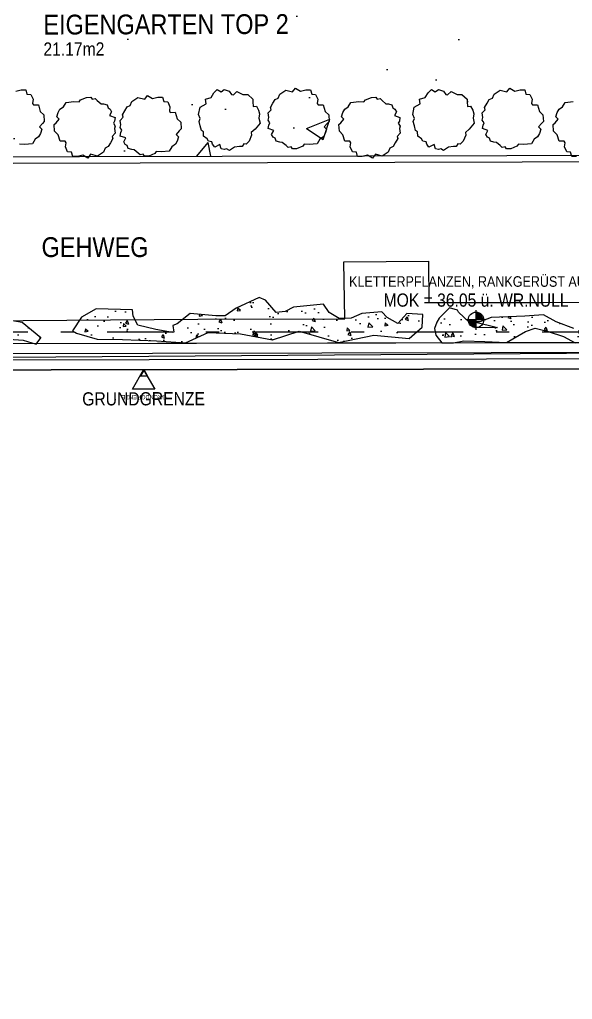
# Model space of a CAD drawing. Header units: millimetres. Extents: x 2639 to 2717, y 1476 to 1588.
# Drawn here: x 2670.34 to 2674.53, y 1527.91 to 1535.33 of the extents above; entities that cross this region are included whole.
import ezdxf
from ezdxf.enums import TextEntityAlignment as Align

# ---------------------------------------------------------------- set-up
doc = ezdxf.new("R2010")
doc.units = ezdxf.units.MM
doc.linetypes.add('STRICHPUNKT', pattern=[1, 0.5, -0.25, 0, -0.25])
doc.layers.add('00_HLP-G00-LEG-M0', color=6, linetype='Continuous', plot=False)
for name, color, linetype in [('01-TXT---------M0', 1, 'Continuous'), ('01-TXT---------PP', 1, 'Continuous'), ('01-TXT-G00-LEG-M0', 1, 'Continuous'), ('02-ANS-G00-LEG-M0', 8, 'Continuous'), ('02-AXO-G00-LEG-M0', 8, 'STRICHPUNKT'), ('02-FIL-G00-LEG-GRÜN', 72, 'Continuous'), ('09-FIL-G00-LEG-BLAU', 161, 'Continuous'), ('09-NAT-G00-LEG-PFLANZEN', 9, 'Continuous'), ('09-TXT-G00-LEG-M0', 8, 'Continuous'), ('09-VER-G00-LEG-GRUNDSTÜCKSGRENZE', 161, 'Continuous'), ('09-WEG_G00-LEG-M0', 8, 'Continuous')]:
    doc.layers.add(name, color=color, linetype=linetype)
doc.styles.add('ARIAL', font='arial.ttf', dxfattribs={"width": 0.85})

# ---------------------------------------------------------------- blocks, each defined once
blk = doc.blocks.new('01-HK3')
blk.add_lwpolyline([(0, 0), (0.0423, 0.0732), (-0.0423, 0.0732)], close=True)
at = {"color": 0, "style": 'ARIAL', "width": 0.85}
blk.add_attdef('HEIGHT', text='', height=0.05, dxfattribs=at).set_placement((0, 0.35), align=Align.TOP_CENTER)
blk = doc.blocks.new('01-HK1')
for p, q in [((-0.0005, -0.0742), (-0.0005, 0.0742)), ((0.0737, 0), (-0.0747, 0))]:
    blk.add_line(p, q)
blk.add_circle((-0.0005, 0), 0.0586)
for points in [[(-0.0005, 0.0586), (0.0409, 0.0414), (-0.0005, 0)], [(-0.0005, 0), (0.0581, 0), (0.0409, 0.0414)], [(-0.0591, 0), (-0.0419, -0.0414), (-0.0005, 0)], [(-0.0419, -0.0414), (-0.0005, -0.0586), (-0.0005, 0)]]:
    blk.add_solid(points)
at = {"layer": '01-TXT---------M0', "color": 8, "style": 'ARIAL', "width": 0.85}
blk.add_attdef('HEIGHT', text='', height=0.1, dxfattribs=at).set_placement((0, 0.2), align=Align.TOP_CENTER)
blk = doc.blocks.new('01-SQM')
at = {"layer": '01-TXT---------M0', "color": 1, "style": 'ARIAL', "width": 0.85}
blk.add_attdef('ROOM', (0, 0), '', height=0.15, dxfattribs=at)
blk.add_attdef('AREA', text='', height=0.1, dxfattribs=at).set_placement((0, -0.06), align=Align.TOP_LEFT)
at = {"layer": '01-TXT---------PP', "color": 1, "style": 'ARIAL', "width": 0.85}
blk.add_attdef('NR', text='', height=0.15, dxfattribs=at).set_placement((-0.1173, 0), align=Align.RIGHT)
blk.add_attdef('FLOOR', text='', height=0.1, dxfattribs=at).set_placement((0, -0.26), align=Align.TOP_LEFT)

msp = doc.modelspace()

# ---------------------------------------------------------------- hatches: boundary and pattern name
at = {"layer": '02-FIL-G00-LEG-GRÜN'}
h = msp.add_hatch(dxfattribs=at)
h.set_pattern_fill('AR-CONC', color=256, scale=0.01, angle=107.33899, style=0)
h.set_pattern_definition([(50.435, (2675.2782, 1543.3507), (1.823, -0.14556), [0.1905, -2.0955]), (355.435, (2675.2782, 1543.3507), (-0.36692, 1.90784), [0.1524, -1.6764]), (100.886, (2675.4301, 1543.3386), (1.4561, 1.76227), [0.1619, -1.7809]), (46.619, (2675.2744, 1543.8587), (2.7139, -0.39984), [0.28575, -3.14325]), (97.07, (2675.5005, 1543.8254), (2.3552, 2.4922), [0.24285, -2.67135]), (351.619, (2675.2744, 1543.8587), (2.3552, 2.4922), [0.2286, -2.5146]), (21.435, (2675.5293, 1543.7337), (1.52386, -1.01112), [0.1905, -2.0955]), (326.435, (2675.5293, 1543.7337), (0.60403, 1.84652), [0.1524, -1.6764]), (71.886, (2675.6563, 1543.6494), (2.12789, 0.8354), [0.1619, -1.7809]), (37.935, (2675.2782, 1543.35074), (0.02447, 0.84576), [0, -1.65608, 0, -1.7018, 0, -1.68275]), (7.935, (2675.2782, 1543.3507), (0.660576, 1.00685), [0, -0.97028, 0, -1.61798, 0, -0.64135]), (327.935, (2674.7118, 1543.34644), (1.3563, -0.046997), [0, -0.635, 0, -1.9812, 0, -2.6289]), (317.935, (2674.4578, 1543.3445), (1.47932, 0.2655), [0, -0.8255, 0, -1.31572, 0, -1.8669])])
h.paths.add_polyline_path([(2676.8104, 1534.3045), (2676.8026, 1537.4545), (2673.3151, 1537.4458), (2673.3193, 1535.782), (2666.4693, 1535.765), (2666.473, 1534.2788)])
h = msp.add_hatch(dxfattribs=at)
h.set_pattern_fill('AR-CONC', color=256, scale=0.0015, angle=14.28664, style=0)
h.set_pattern_definition([(317.3824, (2678.47324, 1522.29188), (-0.0363642, -0.2719), [0.028575, -0.314325]), (262.3824, (2678.47324, 1522.29188), (0.2887, 0.039721), [0.02286, -0.25146]), (7.8334, (2678.4702, 1522.26922), (0.2523347, -0.23218), [0.024285, -0.267135]), (313.5666, (2678.54936, 1522.2884), (-0.081568, -0.403314), [0.042862, -0.471488]), (4.018, (2678.54256, 1522.2548), (0.354488, -0.372685), [0.036428, -0.400702]), (258.5664, (2678.54936, 1522.2884), (0.354487, -0.372685), [0.03429, -0.37719]), (288.3824, (2678.5286, 1522.2512), (-0.1636246, -0.2201793), [0.028575, -0.314325]), (233.3824, (2678.5286, 1522.2512), (0.27176, -0.105224), [0.02286, -0.25146]), (338.8338, (2678.51496, 1522.23286), (0.108136, -0.325403), [0.024285, -0.267135]), (304.8824, (2678.47324, 1522.29188), (0.1264886, -0.0104205), [0, -0.248412, 0, -0.25527, 0, -0.2524125]), (274.8824, (2678.47324, 1522.29188), (0.1455366, -0.1069878), [0, -0.145542, 0, -0.242697, 0, -0.0962025]), (234.8824, (2678.47712, 1522.37676), (-0.01787275, -0.2027812), [0, -0.09525, 0, -0.29718, 0, -0.394335]), (224.8824, (2678.47886, 1522.41482), (0.0279524, -0.2237038), [0, -0.123825, 0, -0.197358, 0, -0.280035])])
h.paths.add_polyline_path([(2673.3891, 1532.9976), (2673.3935, 1533.0935), (2673.2732, 1533.099), (2673.2035, 1533.0253), (2673.1234, 1533.0692), (2673.0835, 1533.113), (2673.0221, 1533.107), (2672.9311, 1533.1007), (2672.8508, 1533.0642), (2672.7582, 1533.0632), (2672.6835, 1533.1085), (2672.6409, 1533.1699), (2672.413, 1533.1485), (2672.3508, 1533.1158), (2672.2818, 1533.1087), (2672.2001, 1533.2018), (2672.1529, 1533.2212), (2671.9773, 1533.1398), (2671.8956, 1533.0816), (2671.8234, 1533.0815), (2671.6284, 1533.1007), (2671.532, 1533.0226), (2671.4971, 1533.0104), (2671.505, 1532.9585), (2671.4946, 1532.9555), (2671.3684, 1532.9785), (2671.2325, 1533.0122), (2671.1977, 1533.0791), (2671.1931, 1533.1275), (2670.9177, 1533.1366), (2670.8048, 1533.073), (2670.7382, 1532.9694), (2670.7683, 1532.9509), (2670.9243, 1532.9059), (2671.1167, 1532.904), (2671.374, 1532.8922), (2671.5933, 1532.8787), (2671.7653, 1532.9569), (2672.0122, 1532.9456), (2672.2542, 1532.9001), (2672.4551, 1532.9656), (2672.7551, 1532.8807), (2673.0224, 1532.9372), (2673.2904, 1532.9112)])
h = msp.add_hatch(dxfattribs=at)
h.set_pattern_fill('AR-CONC', color=256, scale=0.0015, angle=17.04654, style=0)
h.set_pattern_definition([(320.1423, (2683.8439, 1522.6034), (-0.0232298, -0.2733355), [0.028575, -0.314325]), (265.1423, (2683.8439, 1522.6034), (0.286453, 0.053576), [0.02286, -0.25146]), (10.5933, (2683.84195, 1522.58063), (0.2632217, -0.2197607), [0.024285, -0.267135]), (316.3265, (2683.9201, 1522.6036), (-0.0620534, -0.406774), [0.042862, -0.471488]), (6.778, (2683.9149, 1522.5697), (0.372022, -0.355183), [0.036428, -0.400703]), (261.3263, (2683.9201, 1522.6036), (0.372021, -0.355184), [0.03429, -0.37719]), (291.1423, (2683.90113, 1522.56545), (-0.152833, -0.2278026), [0.028575, -0.314325]), (236.1423, (2683.90113, 1522.56545), (0.2765113, -0.0920166), [0.02286, -0.25146]), (341.5937, (2683.8884, 1522.54647), (0.123679, -0.3198185), [0.024285, -0.267135]), (307.6423, (2683.84389, 1522.60341), (0.1268437, -0.0043179), [0, -0.248412, 0, -0.25527, 0, -0.2524125]), (277.6423, (2683.84389, 1522.60341), (0.1505193, -0.099856), [0, -0.145542, 0, -0.242697, 0, -0.0962025]), (237.6423, (2683.84368, 1522.68837), (-0.00808795, -0.2034066), [0, -0.09525, 0, -0.29718, 0, -0.394335]), (227.6423, (2683.84358, 1522.72647), (0.0386915, -0.2220984), [0, -0.123825, 0, -0.197358, 0, -0.280035])])
h.paths.add_polyline_path([(2675.3001, 1532.9271), (2675.157, 1533.0436), (2674.9103, 1533.0863), (2674.7503, 1533.034), (2674.6249, 1532.986), (2674.5384, 1532.9858), (2674.4041, 1533.0374), (2674.3088, 1533.0891), (2674.166, 1533.0801), (2673.9107, 1533.0708), (2673.8243, 1533.036), (2673.7853, 1533.0359), (2673.9585, 1532.993), (2673.7898, 1532.9926), (2673.664, 1533.1092), (2673.6553, 1533.1265), (2673.5947, 1533.1437), (2673.517, 1533.0655), (2673.4997, 1533.0352), (2673.4825, 1532.9875), (2673.4913, 1532.9356), (2673.5367, 1532.8774), (2673.6256, 1532.8776), (2673.7035, 1532.8928), (2673.8636, 1532.8889), (2674.028, 1532.8806), (2674.1706, 1532.9632), (2674.2441, 1532.9894), (2674.3437, 1532.9637), (2674.4606, 1532.925), (2674.5473, 1532.8776), (2674.6814, 1532.8822), (2674.7765, 1532.9344), (2674.8501, 1532.9303), (2675.0578, 1532.9178), (2675.166, 1532.9094), (2675.2643, 1532.8807)])
h = msp.add_hatch(dxfattribs=at)
h.set_pattern_fill('AR-CONC', color=256, scale=0.0015, angle=17.04654, style=0)
h.set_pattern_definition([(320.1423, (2679.04173, 1522.59148), (-0.0232298, -0.2733355), [0.028575, -0.314325]), (265.1423, (2679.04173, 1522.59148), (0.286453, 0.053576), [0.02286, -0.25146]), (10.5933, (2679.0398, 1522.5687), (0.2632217, -0.2197607), [0.024285, -0.267135]), (316.3265, (2679.11793, 1522.59167), (-0.0620534, -0.406774), [0.042862, -0.471488]), (6.778, (2679.11276, 1522.55777), (0.372022, -0.355183), [0.036428, -0.400703]), (261.3263, (2679.11793, 1522.59167), (0.372021, -0.355184), [0.03429, -0.37719]), (291.1423, (2679.09898, 1522.55352), (-0.152833, -0.2278026), [0.028575, -0.314325]), (236.1423, (2679.09898, 1522.55352), (0.2765113, -0.0920166), [0.02286, -0.25146]), (341.5937, (2679.08624, 1522.53454), (0.123679, -0.3198185), [0.024285, -0.267135]), (307.6423, (2679.04173, 1522.59148), (0.1268437, -0.0043179), [0, -0.248412, 0, -0.25527, 0, -0.2524125]), (277.6423, (2679.04173, 1522.59148), (0.1505193, -0.099856), [0, -0.145542, 0, -0.242697, 0, -0.0962025]), (237.6423, (2679.04152, 1522.67645), (-0.00808795, -0.2034066), [0, -0.09525, 0, -0.29718, 0, -0.394335]), (227.6423, (2679.04143, 1522.71454), (0.0386915, -0.2220984), [0, -0.123825, 0, -0.197358, 0, -0.280035])])
h.paths.add_polyline_path([(2670.498, 1532.9151), (2670.3549, 1533.0317), (2670.1081, 1533.0744), (2669.9482, 1533.022), (2669.8228, 1532.9741), (2669.7362, 1532.9739), (2669.602, 1533.0255), (2669.5066, 1533.0772), (2669.3639, 1533.0682), (2669.1086, 1533.0589), (2669.0221, 1533.0241), (2668.9832, 1533.024), (2669.1564, 1532.9811), (2668.9876, 1532.9807), (2668.8618, 1533.0973), (2668.8531, 1533.1146), (2668.7925, 1533.1317), (2668.7148, 1533.0536), (2668.6976, 1533.0233), (2668.6804, 1532.9756), (2668.6892, 1532.9236), (2668.7346, 1532.8655), (2668.8234, 1532.8657), (2668.9013, 1532.8809), (2669.0614, 1532.8769), (2669.2259, 1532.8687), (2669.3685, 1532.9513), (2669.442, 1532.9775), (2669.5416, 1532.9517), (2669.6585, 1532.9131), (2669.7452, 1532.8657), (2669.8793, 1532.8703), (2669.9744, 1532.9225), (2670.0479, 1532.9184), (2670.2557, 1532.9059), (2670.3639, 1532.8975), (2670.4621, 1532.8688)])

# ---------------------------------------------------------------- linework, layer by layer
at = {"layer": '00_HLP-G00-LEG-M0'}
for points in [[(2660.3476, 1532.69), (2660.3403, 1533.1596), (2662.7913, 1533.1893), (2664.4398, 1533.2092), (2664.4398, 1533.2748), (2664.9977, 1533.2815), (2665.0268, 1533.0471), (2665.3977, 1533.0461), (2669.0363, 1533.0373), (2671.6883, 1533.0562), (2672.8032, 1533.06), (2672.7941, 1533.4914), (2673.4371, 1533.4956), (2673.4395, 1533.1829), (2674.3083, 1533.1829), (2675.9544, 1533.1983), (2677.479, 1533.2083), (2678.1118, 1533.2105), (2678.1167, 1532.4258), (2678.1057, 1530.2136), (2678.0855, 1526.1282)], [(2674.5384, 1532.9858), (2674.4041, 1533.0374), (2674.3088, 1533.0891), (2674.166, 1533.0801), (2673.9107, 1533.0708), (2673.8243, 1533.036), (2673.7853, 1533.0359), (2673.9585, 1532.993), (2673.7898, 1532.9926), (2673.664, 1533.1092), (2673.6553, 1533.1265), (2673.5947, 1533.1437), (2673.517, 1533.0655), (2673.4997, 1533.0352), (2673.4825, 1532.9875), (2673.4913, 1532.9356), (2673.5367, 1532.8774), (2673.6256, 1532.8776), (2673.7035, 1532.8928), (2673.8636, 1532.8889), (2674.028, 1532.8806), (2674.1706, 1532.9632), (2674.2441, 1532.9894), (2674.3437, 1532.9637), (2674.4606, 1532.925), (2674.5473, 1532.8776)], [(2670.2557, 1532.9059), (2670.3639, 1532.8975), (2670.4621, 1532.8688), (2670.498, 1532.9151), (2670.3549, 1533.0317), (2670.1081, 1533.0744)], [(2677.5905, 1523.2559), (2677.6254, 1528.6476), (2677.6524, 1532.8203), (2669.552, 1532.7624), (2661.4516, 1532.7045)]]:
    msp.add_lwpolyline(points, dxfattribs=at)
msp.add_lwpolyline([(2673.3891, 1532.9976), (2673.3935, 1533.0935), (2673.2732, 1533.099), (2673.2035, 1533.0253), (2673.1234, 1533.0692), (2673.0835, 1533.113), (2673.0221, 1533.107), (2672.9311, 1533.1007), (2672.8508, 1533.0642), (2672.7582, 1533.0632), (2672.6835, 1533.1085), (2672.6409, 1533.1699), (2672.413, 1533.1485), (2672.3508, 1533.1158), (2672.2818, 1533.1087), (2672.2001, 1533.2018), (2672.1529, 1533.2212), (2671.9773, 1533.1398), (2671.8956, 1533.0816), (2671.8234, 1533.0815), (2671.6284, 1533.1007), (2671.532, 1533.0226), (2671.4971, 1533.0104), (2671.505, 1532.9585), (2671.4946, 1532.9555), (2671.3684, 1532.9785), (2671.2325, 1533.0122), (2671.1977, 1533.0791), (2671.1931, 1533.1275), (2670.9177, 1533.1366), (2670.8048, 1533.073), (2670.7382, 1532.9694), (2670.7683, 1532.9509), (2670.9243, 1532.9059), (2671.1167, 1532.904), (2671.374, 1532.8922), (2671.5933, 1532.8787), (2671.7653, 1532.9569), (2672.0122, 1532.9456), (2672.2542, 1532.9001), (2672.4551, 1532.9656), (2672.7551, 1532.8807), (2673.0224, 1532.9372), (2673.2904, 1532.9112)], close=True, dxfattribs=at)
at = {"layer": '02-ANS-G00-LEG-M0'}
msp.add_line((2664.9266, 1532.8624), (2687.72, 1532.9056), dxfattribs=at)
for points in [[(2662.586, 1532.8579), (2664.9251, 1532.8624), (2677.8347, 1532.8869), (2677.8111, 1525.1344), (2677.8049, 1523.2344)], [(2662.6361, 1532.783), (2664.9253, 1532.7874), (2677.7595, 1532.8117), (2677.7361, 1525.2347), (2677.7301, 1523.2847), (2677.6801, 1523.2848), (2677.6861, 1525.2348), (2677.7094, 1532.7616), (2664.9254, 1532.7374), (2662.6362, 1532.733), (2662.6361, 1532.783)], [(2662.5863, 1532.6579), (2664.9255, 1532.6624), (2677.6341, 1532.6865), (2677.6111, 1525.2351), (2677.6049, 1523.2351)]]:
    msp.add_lwpolyline(points, dxfattribs=at)
at = {"layer": '02-AXO-G00-LEG-M0'}
msp.add_lwpolyline([(2645.6991, 1532.9551), (2678.638, 1532.9634)], dxfattribs=at)
at = {"layer": '09-NAT-G00-LEG-PFLANZEN'}
for points in [[(2670.3071, 1534.7851), (2670.3477, 1534.7952), (2670.383, 1534.7952), (2670.3915, 1534.762), (2670.4215, 1534.7595), (2670.4382, 1534.7224), (2670.4341, 1534.6916), (2670.4413, 1534.6799), (2670.4785, 1534.6806), (2670.4935, 1534.6309), (2670.5205, 1534.605), (2670.5238, 1534.554), (2670.5091, 1534.5398), (2670.4861, 1534.513), (2670.504, 1534.4957), (2670.4943, 1534.4628), (2670.4798, 1534.4378), (2670.4533, 1534.4196), (2670.4333, 1534.3859), (2670.3736, 1534.3805), (2670.3347, 1534.3827)], [(2674.5579, 1534.2899), (2674.5226, 1534.2899), (2674.5141, 1534.3231), (2674.4841, 1534.3256), (2674.4675, 1534.3627), (2674.4716, 1534.3935), (2674.4643, 1534.4052), (2674.4271, 1534.4045), (2674.4121, 1534.4542), (2674.3851, 1534.4801), (2674.3818, 1534.5311), (2674.3965, 1534.5453), (2674.4195, 1534.5721), (2674.4016, 1534.5894), (2674.4113, 1534.6223), (2674.4258, 1534.6473), (2674.4523, 1534.6655), (2674.4723, 1534.6992), (2674.532, 1534.7046)]]:
    msp.add_lwpolyline(points, dxfattribs=at)
for points in [[(2671.8555, 1534.3795), (2671.8159, 1534.3605), (2671.8001, 1534.3821), (2671.7939, 1534.4004), (2671.7692, 1534.4054), (2671.7591, 1534.423), (2671.7314, 1534.4431), (2671.7301, 1534.4768), (2671.7145, 1534.4849), (2671.7051, 1534.5203), (2671.6966, 1534.5533), (2671.7055, 1534.5769), (2671.6932, 1534.6073), (2671.7047, 1534.6616), (2671.7502, 1534.6878), (2671.7448, 1534.7235), (2671.788, 1534.7348), (2671.8096, 1534.7706), (2671.8345, 1534.7956), (2671.864, 1534.7781), (2671.887, 1534.7976), (2671.925, 1534.7831), (2671.9438, 1534.7585), (2671.9573, 1534.7553), (2671.9831, 1534.7821), (2672.0288, 1534.7576), (2672.0662, 1534.7583), (2672.1046, 1534.7246), (2672.1043, 1534.7041), (2672.107, 1534.669), (2672.1319, 1534.6694), (2672.1483, 1534.6392), (2672.1557, 1534.6113), (2672.1498, 1534.5797), (2672.1595, 1534.5417), (2672.1211, 1534.4957), (2672.092, 1534.4698), (2672.0947, 1534.4513), (2672.0757, 1534.4051), (2672.0536, 1534.3819), (2672.0356, 1534.385), (2672.0234, 1534.3652), (2672.0027, 1534.3645), (2671.9649, 1534.3611), (2671.9497, 1534.3493), (2671.9265, 1534.3358), (2671.9048, 1534.3462), (2671.8875, 1534.3417), (2671.8651, 1534.3477), (2671.8555, 1534.3795)], [(2672.2629, 1534.4861), (2672.2215, 1534.5008), (2672.2256, 1534.5271), (2672.2342, 1534.5445), (2672.2202, 1534.5655), (2672.2255, 1534.5851), (2672.2201, 1534.6189), (2672.2431, 1534.6436), (2672.2378, 1534.6604), (2672.2562, 1534.6921), (2672.2735, 1534.7214), (2672.2964, 1534.7318), (2672.3093, 1534.762), (2672.3558, 1534.7922), (2672.4065, 1534.7786), (2672.4279, 1534.8076), (2672.4665, 1534.7851), (2672.507, 1534.7952), (2672.5423, 1534.7952), (2672.5508, 1534.762), (2672.5809, 1534.7595), (2672.5975, 1534.7224), (2672.5934, 1534.6916), (2672.6007, 1534.6799), (2672.6378, 1534.6806), (2672.6528, 1534.6309), (2672.6798, 1534.605), (2672.6831, 1534.554), (2672.6684, 1534.5398), (2672.6454, 1534.513), (2672.6634, 1534.4957), (2672.6536, 1534.4628), (2672.6391, 1534.4378), (2672.6127, 1534.4196), (2672.5926, 1534.3859), (2672.5329, 1534.3805), (2672.494, 1534.3827), (2672.4829, 1534.3678), (2672.4368, 1534.3485), (2672.4047, 1534.3478), (2672.3942, 1534.3627), (2672.3716, 1534.3573), (2672.3565, 1534.3715), (2672.3273, 1534.3958), (2672.3082, 1534.3982), (2672.2822, 1534.405), (2672.2742, 1534.4277), (2672.2589, 1534.4368), (2672.2472, 1534.4568), (2672.2629, 1534.4861)], [(2673.4795, 1534.3795), (2673.4399, 1534.3605), (2673.4241, 1534.3821), (2673.4179, 1534.4004), (2673.3932, 1534.4054), (2673.3831, 1534.423), (2673.3553, 1534.4431), (2673.3541, 1534.4768), (2673.3385, 1534.4849), (2673.3291, 1534.5203), (2673.3206, 1534.5533), (2673.3295, 1534.5769), (2673.3172, 1534.6073), (2673.3287, 1534.6616), (2673.3742, 1534.6878), (2673.3688, 1534.7235), (2673.412, 1534.7348), (2673.4336, 1534.7706), (2673.4585, 1534.7956), (2673.488, 1534.7781), (2673.511, 1534.7976), (2673.549, 1534.7831), (2673.5678, 1534.7585), (2673.5813, 1534.7553), (2673.6071, 1534.7821), (2673.6528, 1534.7576), (2673.6902, 1534.7583), (2673.7286, 1534.7246), (2673.7283, 1534.7041), (2673.731, 1534.669), (2673.7559, 1534.6694), (2673.7723, 1534.6392), (2673.7797, 1534.6113), (2673.7738, 1534.5797), (2673.7835, 1534.5417), (2673.7451, 1534.4957), (2673.716, 1534.4698), (2673.7187, 1534.4513), (2673.6997, 1534.4051), (2673.6776, 1534.3819), (2673.6596, 1534.385), (2673.6474, 1534.3652), (2673.6267, 1534.3645), (2673.5889, 1534.3611), (2673.5737, 1534.3493), (2673.5505, 1534.3358), (2673.5288, 1534.3462), (2673.5115, 1534.3417), (2673.4891, 1534.3477), (2673.4795, 1534.3795)], [(2673.8869, 1534.4861), (2673.8455, 1534.5008), (2673.8496, 1534.5271), (2673.8582, 1534.5445), (2673.8442, 1534.5655), (2673.8495, 1534.5851), (2673.8441, 1534.6189), (2673.8671, 1534.6436), (2673.8617, 1534.6604), (2673.8802, 1534.6921), (2673.8975, 1534.7214), (2673.9204, 1534.7318), (2673.9333, 1534.762), (2673.9798, 1534.7922), (2674.0305, 1534.7786), (2674.0519, 1534.8076), (2674.0905, 1534.7851), (2674.131, 1534.7952), (2674.1663, 1534.7952), (2674.1748, 1534.762), (2674.2049, 1534.7595), (2674.2215, 1534.7224), (2674.2174, 1534.6916), (2674.2247, 1534.6799), (2674.2618, 1534.6806), (2674.2768, 1534.6309), (2674.3038, 1534.605), (2674.3071, 1534.554), (2674.2924, 1534.5398), (2674.2694, 1534.513), (2674.2874, 1534.4957), (2674.2776, 1534.4628), (2674.2631, 1534.4378), (2674.2367, 1534.4196), (2674.2166, 1534.3859), (2674.1569, 1534.3805), (2674.118, 1534.3827), (2674.1069, 1534.3678), (2674.0608, 1534.3485), (2674.0287, 1534.3478), (2674.0182, 1534.3627), (2673.9956, 1534.3573), (2673.9804, 1534.3715), (2673.9513, 1534.3958), (2673.9322, 1534.3982), (2673.9062, 1534.405), (2673.8982, 1534.4277), (2673.8829, 1534.4368), (2673.8712, 1534.4568), (2673.8869, 1534.4861)], [(2671.0187, 1534.599), (2671.0601, 1534.5843), (2671.056, 1534.558), (2671.0474, 1534.5406), (2671.0614, 1534.5196), (2671.0561, 1534.5), (2671.0615, 1534.4662), (2671.0385, 1534.4415), (2671.0439, 1534.4247), (2671.0254, 1534.393), (2671.0081, 1534.3637), (2670.9852, 1534.3533), (2670.9724, 1534.3231), (2670.9258, 1534.2929), (2670.8751, 1534.3065), (2670.8537, 1534.2775), (2670.8151, 1534.3), (2670.7746, 1534.2899), (2670.7393, 1534.2899), (2670.7308, 1534.3231), (2670.7007, 1534.3256), (2670.6841, 1534.3627), (2670.6882, 1534.3935), (2670.681, 1534.4052), (2670.6438, 1534.4045), (2670.6288, 1534.4542), (2670.6018, 1534.4801), (2670.5985, 1534.5311), (2670.6132, 1534.5453), (2670.6362, 1534.5721), (2670.6182, 1534.5894), (2670.628, 1534.6223), (2670.6425, 1534.6473), (2670.669, 1534.6655), (2670.689, 1534.6992), (2670.7487, 1534.7046), (2670.7876, 1534.7024), (2670.7987, 1534.7173), (2670.8448, 1534.7366), (2670.8769, 1534.7373), (2670.8874, 1534.7224), (2670.91, 1534.7278), (2670.9252, 1534.7136), (2670.9543, 1534.6893), (2670.9734, 1534.6869), (2670.9994, 1534.6801), (2671.0074, 1534.6574), (2671.0227, 1534.6483), (2671.0344, 1534.6283), (2671.0187, 1534.599)], [(2671.1411, 1534.4297), (2671.0997, 1534.4444), (2671.1038, 1534.4707), (2671.1124, 1534.4881), (2671.0984, 1534.5091), (2671.1037, 1534.5287), (2671.0983, 1534.5625), (2671.1213, 1534.5872), (2671.116, 1534.604), (2671.1344, 1534.6357), (2671.1517, 1534.6649), (2671.1746, 1534.6754), (2671.1875, 1534.7056), (2671.234, 1534.7358), (2671.2847, 1534.7222), (2671.3061, 1534.7512), (2671.3447, 1534.7287), (2671.3852, 1534.7388), (2671.4205, 1534.7388), (2671.429, 1534.7056), (2671.4591, 1534.7031), (2671.4757, 1534.666), (2671.4716, 1534.6352), (2671.4789, 1534.6235), (2671.516, 1534.6242), (2671.531, 1534.5745), (2671.558, 1534.5486), (2671.5613, 1534.4976), (2671.5466, 1534.4833), (2671.5236, 1534.4566), (2671.5416, 1534.4393), (2671.5318, 1534.4064), (2671.5173, 1534.3814), (2671.4909, 1534.3632), (2671.4708, 1534.3295), (2671.4111, 1534.3241), (2671.3722, 1534.3263), (2671.3611, 1534.3114), (2671.315, 1534.2921), (2671.2829, 1534.2914), (2671.2724, 1534.3063), (2671.2498, 1534.3009), (2671.2347, 1534.3151), (2671.2055, 1534.3394), (2671.1864, 1534.3418), (2671.1604, 1534.3486), (2671.1524, 1534.3713), (2671.1371, 1534.3804), (2671.1254, 1534.4004), (2671.1411, 1534.4297)], [(2673.178, 1534.599), (2673.2194, 1534.5843), (2673.2153, 1534.558), (2673.2067, 1534.5406), (2673.2207, 1534.5196), (2673.2154, 1534.5), (2673.2208, 1534.4662), (2673.1979, 1534.4415), (2673.2032, 1534.4247), (2673.1847, 1534.393), (2673.1674, 1534.3637), (2673.1445, 1534.3533), (2673.1317, 1534.3231), (2673.0852, 1534.2929), (2673.0344, 1534.3065), (2673.013, 1534.2775), (2672.9745, 1534.3), (2672.9339, 1534.2899), (2672.8986, 1534.2899), (2672.8901, 1534.3231), (2672.8601, 1534.3256), (2672.8435, 1534.3627), (2672.8476, 1534.3935), (2672.8403, 1534.4052), (2672.8031, 1534.4045), (2672.7881, 1534.4542), (2672.7611, 1534.4801), (2672.7578, 1534.5311), (2672.7725, 1534.5453), (2672.7955, 1534.5721), (2672.7776, 1534.5894), (2672.7873, 1534.6223), (2672.8018, 1534.6473), (2672.8283, 1534.6655), (2672.8483, 1534.6992), (2672.908, 1534.7046), (2672.9469, 1534.7024), (2672.958, 1534.7173), (2673.0042, 1534.7366), (2673.0362, 1534.7373), (2673.0467, 1534.7224), (2673.0694, 1534.7278), (2673.0845, 1534.7136), (2673.1136, 1534.6893), (2673.1327, 1534.6869), (2673.1587, 1534.6801), (2673.1667, 1534.6574), (2673.182, 1534.6483), (2673.1937, 1534.6283), (2673.178, 1534.599)]]:
    msp.add_lwpolyline(points, close=True, dxfattribs=at)
at = {"layer": '09-VER-G00-LEG-GRUNDSTÜCKSGRENZE'}
msp.add_lwpolyline([(2705.1999, 1502.4117), (2694.0369, 1502.539), (2677.5417, 1502.7425), (2677.6341, 1532.6865), (2650.7161, 1532.6354), (2650.5861, 1532.6361), (2650.6686, 1548.8038), (2650.6784, 1550.7161), (2665.6721, 1550.8323), (2688.0349, 1550.8878), (2687.9172, 1532.7053), (2688.0514, 1532.7062), (2705.1999, 1532.7388)], close=True, dxfattribs=at)
at = {"layer": '09-WEG_G00-LEG-M0'}
for points in [[(2666.473, 1534.2788), (2675.1104, 1534.3003)], [(2666.4231, 1534.2287), (2675.1106, 1534.2503)], [(2677.6341, 1532.6865), (2664.9255, 1532.6624)]]:
    msp.add_lwpolyline(points, dxfattribs=at)

# ---------------------------------------------------------------- block references
at = {"layer": '00_HLP-G00-LEG-M0', "rotation": 4.1274855072e-05}
msp.add_blockref('01-HK1', (2673.7972, 1533.0518), dxfattribs=at).add_auto_attribs({'HEIGHT': 'MOK = 36.05 ü. WR.NULL'})
at = {"layer": '01-TXT-G00-LEG-M0'}
for p, rotation, values in [((2670.5168, 1535.2128), 0.1423037190962033, {'ROOM': 'EIGENGARTEN TOP 2', 'AREA': '21.17m2'}), ((2670.5026, 1533.5277), 359.9999999950963, {'ROOM': 'GEHWEG'})]:
    msp.add_blockref('01-SQM', p, dxfattribs=dict(at, rotation=rotation)).add_auto_attribs(values)
at = {"layer": '09-FIL-G00-LEG-BLAU'}
ref = msp.add_blockref('01-HK3', (2671.2759, 1532.6744), dxfattribs=dict(at, xscale=-2.000000000016162, yscale=2.000000000025193, zscale=2, rotation=180.1087060886635))
ref.add_attrib('HEIGHT', 'GRUNDGRENZE', dxfattribs={"layer": '0', "color": 0, "extrusion": (0, 0, -1), "height": 0.1, "rotation": 179.89129, "style": 'ARIAL', "text_generation_flag": 4, "width": 0.85}).set_placement((-2671.2765, 1532.3744), align=Align.BOTTOM_CENTER)
at = {"layer": '09-FIL-G00-LEG-BLAU', "xscale": 0.6400000009155394, "yscale": 0.6400000008864751, "zscale": 0.6400000009004617, "rotation": 180.0000000201844}
msp.add_blockref('01-HK3', (2671.2798, 1532.6744), dxfattribs=at).add_auto_attribs({'HEIGHT': 'GRUNDGRENZE'})

# ---------------------------------------------------------------- texts
at = {"layer": '09-TXT-G00-LEG-M0', "insert": (2672.8347, 1533.3824), "char_height": 0.08, "width": 4.966097, "attachment_point": 1, "rotation": 0, "style": 'ARIAL'}
msp.add_mtext('KLETTERPFLANZEN, RANKGERÜST AUF MAUERSOCKEL', dxfattribs=at)

doc.saveas('drawing.dxf')
